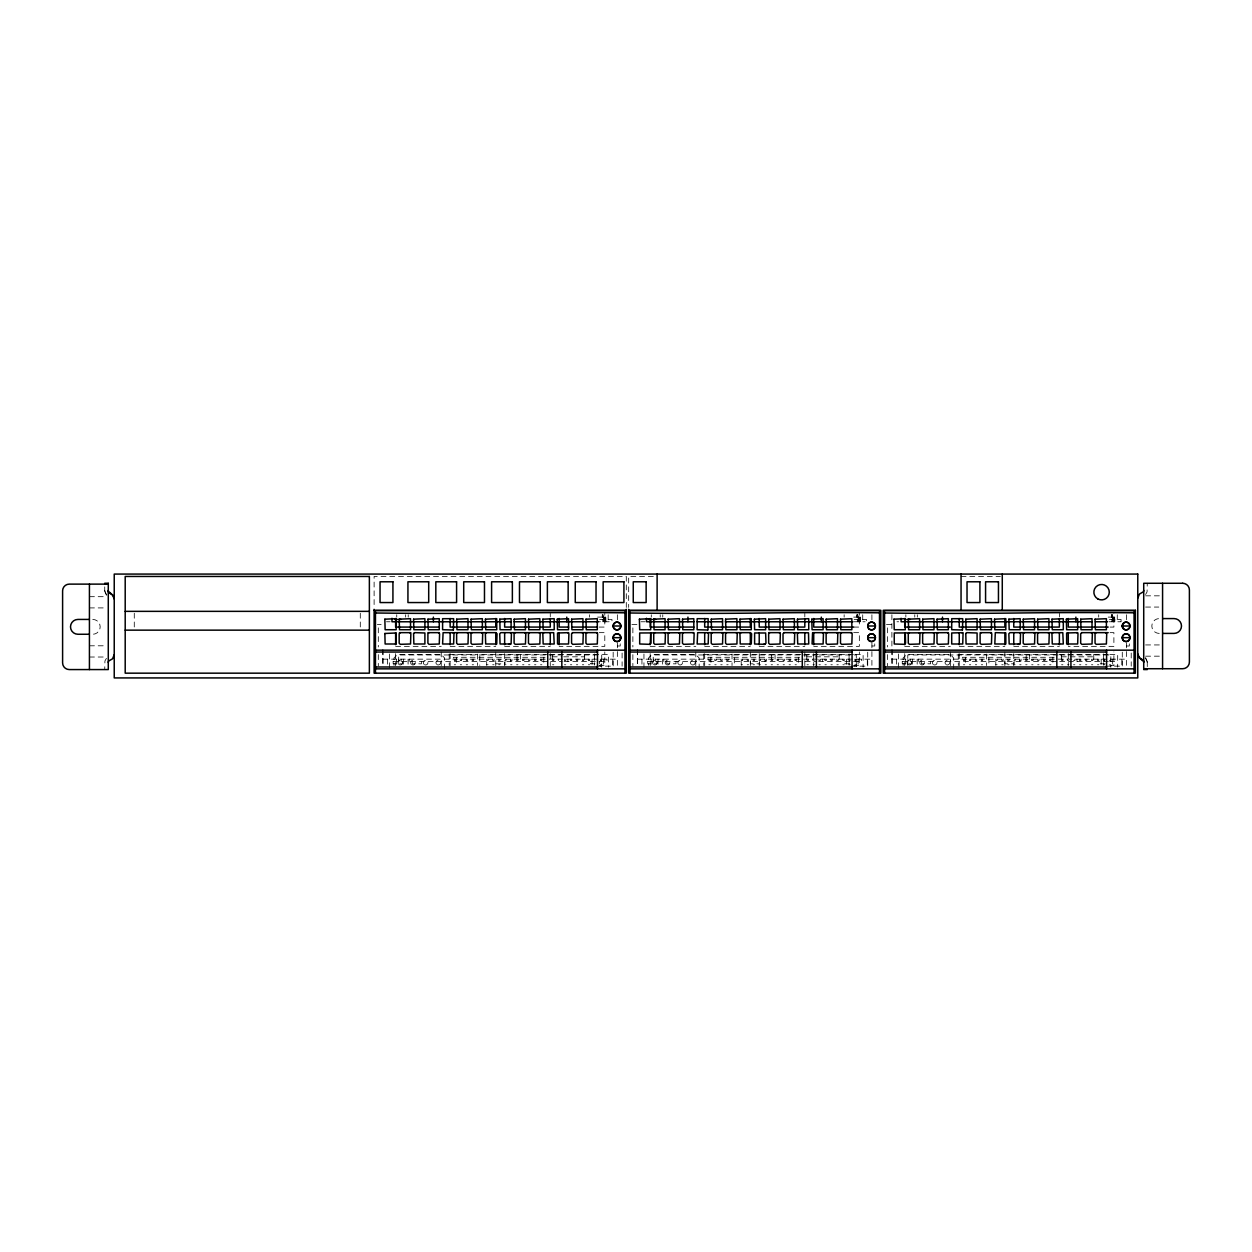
<?xml version="1.0" encoding="UTF-8"?>
<svg xmlns="http://www.w3.org/2000/svg" width="1252" height="1252" viewBox="0 0 1252 1252"><rect width="100%" height="100%" fill="white"/><g stroke="black" fill="none" stroke-linecap="round" stroke-linejoin="round"><path stroke-width="0.75" stroke-dasharray="5 3.75" d="M106.42 658.364L104.933 660.946L104.73 669.57M1145.58 594.497L1147.067 591.899L1147.27 583.275M653.325 576.452L628.676 576.452L628.676 607.408M961.051 576.452L1000.395 576.452M1145.596 595.827L1162.576 595.827M89.424 596.688L106.404 596.688M1145.596 607.063L1158.804 607.063M89.424 607.909L106.404 607.909M597.564 617.111L605.858 617.111L605.858 621.774M853.661 617.111L860.421 617.111L860.421 621.774M1108.223 617.111L1114.969 617.111L1114.812 621.774M599.583 619.443L611.962 619.443L611.962 621.774L598.425 621.774M854.13 619.443L866.509 619.443L866.509 621.774M1109.413 619.443L1121.056 619.443L1121.056 621.774M386.477 621.774L390.154 621.774M641.024 621.774L645.187 621.774M854.13 621.774L865.163 621.774M896.948 621.774L898.639 621.774M1109.1 621.774L1120.947 621.774M377.353 624.576L381.156 624.576M631.916 624.576L637.612 624.576M886.463 624.576L892.16 624.576M599.082 627.08L604.794 627.08L604.794 613.355M853.645 627.08L859.341 627.08L859.341 613.355M1110.086 627.08L1113.889 627.08L1113.889 613.355M599.082 632.651L604.794 632.651L604.794 646.361L559.174 646.361M853.645 632.651L859.341 632.651L859.341 646.361L813.722 646.361M1110.086 632.651L1113.889 632.651L1113.889 646.361L1068.269 646.361M1145.596 644.937L1162.576 644.937M89.424 645.797L106.404 645.797M617.361 646.001L620.21 646.001L620.21 642.37M871.908 646.001L874.757 646.001L874.757 642.37M1126.471 646.001L1129.32 646.001L1129.32 642.37M395.632 646.361L441.236 646.361M450.141 646.361L495.761 646.361M504.65 646.361L550.27 646.361M650.179 646.361L695.799 646.361M704.688 646.361L750.308 646.361M759.213 646.361L804.817 646.361M904.726 646.361L950.346 646.361M959.251 646.361L1004.855 646.361M1013.76 646.361L1059.38 646.361M449.202 654.483L477.482 654.483M548.079 654.483L479.782 654.483L479.782 665.391M549.878 654.483L608.566 654.483L608.566 667.206M703.749 654.483L732.029 654.483M853.363 654.483L734.329 654.483L734.329 665.391M855.319 654.483L863.113 654.483L863.113 667.206M958.296 654.483L986.592 654.483M1107.91 654.483L988.892 654.483L988.892 665.391M1109.867 654.483L1117.676 654.483L1117.676 667.206M597.83 654.952L398.668 654.952L398.668 665.548M817.227 654.952L653.215 654.952L653.215 665.548M819.184 654.952L856.29 654.952L856.29 667.3M1058.112 654.952L907.778 654.952L907.778 665.548M1060.068 654.952L1110.837 654.952L1110.837 667.3M1145.596 656.173L1162.576 656.173M552.226 656.815L561.772 656.815M563.682 656.815L584.653 656.815M806.789 656.815L839.216 656.815M1061.336 656.815L1093.763 656.815M89.424 657.018L106.404 657.018M545.136 657.284L453.427 657.284L453.427 659.162M799.684 657.284L707.99 657.284L707.99 659.162M1054.231 657.284L962.538 657.284L962.538 659.162M382.783 659.162L617.361 659.162M637.346 659.162L871.908 659.162M891.893 659.162L1126.471 659.162M504.619 660.555L505.996 660.555L505.996 659.162M510.597 660.555L511.974 660.555L511.974 659.162M601.664 660.555L600.287 660.555L600.287 659.162M765.16 660.555L766.537 660.555L766.537 659.162M814.363 660.555L812.986 660.555L812.986 659.162M850.249 660.555L848.856 660.555L848.856 659.162M1013.729 660.555L1015.106 660.555L1015.106 659.162M1068.911 660.555L1067.533 660.555L1067.533 659.162M1073.512 660.555L1074.905 660.555L1074.905 659.162M1109.397 660.555L1110.774 660.555L1110.774 659.162M393.112 661.494L562.258 661.494M564.057 661.494L606.985 661.494L606.985 659.162M647.66 661.494L803.268 661.494M805.146 661.494L816.82 661.494M818.605 661.494L861.533 661.494L861.533 659.162M902.207 661.494L1057.83 661.494M1059.693 661.494L1108.302 661.494M1109.71 661.494L1116.08 661.494L1116.08 659.162M495.839 663.826L505.025 663.826L505.025 661.494M594.95 663.826L590.349 663.826L590.349 661.494M599.395 663.826L599.552 661.494M849.498 663.826L844.897 663.826L844.897 661.494M1105.25 663.826L1099.459 663.826L1099.459 661.494M454.257 664.765L455.634 664.765M460.235 664.765L461.612 664.765M466.213 664.765L467.591 664.765M472.192 664.765L473.569 664.765M486.684 664.765L488.061 664.765M492.662 664.765L494.039 664.765M498.64 664.765L500.017 664.765M504.619 664.765L505.996 664.765M510.597 664.765L511.974 664.765M516.575 664.765L517.952 664.765M522.553 664.765L523.946 664.765M528.532 664.765L529.925 664.765M534.51 664.765L535.903 664.765M540.504 664.765L541.881 664.765M552.461 664.765L553.838 664.765M564.417 664.765L565.794 664.765M570.396 664.765L571.773 664.765M576.374 664.765L577.751 664.765M582.352 664.765L583.729 664.765M588.33 664.765L589.708 664.765M601.664 664.765L600.287 664.765L600.287 666.158M708.804 664.765L710.197 664.765M714.782 664.765L716.175 664.765M720.761 664.765L722.154 664.765M726.755 664.765L728.132 664.765M741.231 664.765L742.608 664.765M747.209 664.765L748.602 664.765M753.188 664.765L754.58 664.765M759.166 664.765L760.559 664.765M765.16 664.765L766.537 664.765M771.138 664.765L772.515 664.765M777.116 664.765L778.494 664.765M783.095 664.765L784.472 664.765M789.073 664.765L790.45 664.765M795.051 664.765L796.428 664.765M807.008 664.765L808.385 664.765M812.986 664.765L814.363 664.765M818.964 664.765L820.342 664.765M824.943 664.765L826.32 664.765M830.921 664.765L832.298 664.765M836.899 664.765L838.277 664.765M842.878 664.765L844.255 664.765M848.856 664.765L850.249 664.765M963.367 664.765L964.744 664.765M969.345 664.765L970.723 664.765M975.324 664.765L976.701 664.765M981.302 664.765L982.679 664.765M995.794 664.765L997.171 664.765M1001.772 664.765L1003.149 664.765M1007.75 664.765L1009.128 664.765M1013.729 664.765L1015.106 664.765M1019.707 664.765L1021.084 664.765M1025.685 664.765L1027.063 664.765M1031.664 664.765L1033.041 664.765M1037.642 664.765L1039.019 664.765M1043.62 664.765L1044.997 664.765M1049.599 664.765L1050.976 664.765M1061.555 664.765L1062.932 664.765M1067.533 664.765L1068.911 664.765M1073.512 664.765L1074.905 664.765M1079.49 664.765L1080.883 664.765M1085.468 664.765L1086.861 664.765M1091.462 664.765L1092.839 664.765M1097.441 664.765L1098.818 664.765M1103.419 664.765L1104.796 664.765M1109.397 664.765L1110.774 664.765L1110.774 666.158M599.082 665.657L604.794 665.657L604.794 651.932M853.645 665.657L859.341 665.657L859.341 651.932M1110.086 665.657L1113.889 665.657L1113.889 651.932M596.656 666.158L612.76 666.158L612.76 659.162M851.219 666.158L867.307 666.158L867.307 659.162M1105.766 666.158L1121.87 666.158L1121.87 659.162M1145.58 657.503L1147.27 662.449M1145.58 658.364L1147.067 660.946M106.42 594.497L104.933 591.899M106.42 595.342L104.73 590.396M1147.27 661.604L1147.27 666.94M1131.213 653.028L1131.213 666.158M1126.471 614.763L1126.471 620.554M1126.471 642.808L1126.471 667.441M1122.277 652.151L1122.277 667.441M1117.269 614.763L1117.269 621.774M1114.687 617.111L1114.546 621.774M1114.358 617.111L1114.343 621.774M1114.139 617.111L1114.139 621.774M1113.623 617.111L1113.638 621.774M1113.341 617.111L1113.325 621.774M1113.012 617.111L1113.012 621.774M1112.668 617.111L1112.668 621.774M1112.668 659.162L1112.668 666.158M1112.418 614.763L1112.512 617.111M1112.261 617.111L1112.152 614.763L1111.901 617.111M1111.854 619.443L1111.854 621.774M1111.745 614.763L1111.729 617.111M1111.573 614.763L1111.353 617.111M1110.336 659.162L1110.336 661.494M1104.796 659.162L1104.796 660.555L1103.419 660.555L1103.419 659.162M1104.233 659.162L1104.076 661.494M1103.638 653.904L1103.638 665.109M1101.165 659.162L1101.165 664.405M1098.818 659.162L1098.818 660.555L1097.441 660.555L1097.441 659.162M1098.708 614.763L1098.708 617.111M1093.763 654.483L1093.763 659.162M1092.839 659.162L1092.839 660.555L1091.462 660.555L1091.462 659.162M1086.861 659.162L1086.861 660.555L1085.468 660.555L1085.468 659.162M1080.883 659.162L1080.883 660.555L1079.49 660.555L1079.49 659.162M1076.986 659.162L1076.986 661.494M1068.269 653.638L1068.269 665.657M1062.932 659.162L1062.932 660.555L1061.555 660.555L1061.555 659.162M1061.336 654.483L1061.336 659.162M1059.38 613.355L1059.38 616.782M1052.869 657.284L1052.869 664.342M1050.976 659.162L1050.976 660.555L1049.599 660.555L1049.599 659.162M1044.997 659.162L1044.997 660.555L1043.62 660.555L1043.62 659.162M1039.019 659.162L1039.019 660.555L1037.642 660.555L1037.642 659.162M1033.041 659.162L1033.041 660.555L1031.664 660.555L1031.664 659.162M1029.598 654.483L1029.598 659.162M1027.063 659.162L1027.063 660.555L1025.685 660.555L1025.685 659.162M1026.155 654.483L1026.155 659.162M1021.084 659.162L1021.084 660.555L1019.707 660.555L1019.707 659.162M1019.504 659.162L1019.504 661.494M1014.136 661.494L1014.136 663.826L1004.933 663.826L1004.933 661.494M1013.76 653.638L1013.76 665.657M1009.128 659.162L1009.128 660.555L1007.75 660.555L1007.75 659.162M1004.855 651.932L1004.855 665.657M1003.149 659.162L1003.149 660.555L1001.772 660.555L1001.772 659.162M997.171 659.162L997.171 660.555L995.794 660.555L995.794 659.162M995.794 661.494L995.794 665.391M986.592 654.06L986.592 665.532M982.679 659.162L982.679 660.555L981.302 660.555L981.302 659.162M976.701 659.162L976.701 660.555L975.324 660.555L975.324 659.162M970.723 659.162L970.723 660.555L969.345 660.555L969.345 659.162M965.48 657.284L965.48 664.342M964.744 659.162L964.744 660.555L963.367 660.555L963.367 659.162M959.251 653.638L959.251 665.657M958.296 654.06L958.296 665.532M953.695 669.006L953.695 657.989L950.252 654.483L906.558 654.483L903.115 657.989L903.115 665.328M950.503 659.162L950.503 661.494M950.346 651.932L950.346 665.657M930.549 661.494L930.549 663.826L921.347 663.826L921.347 661.494M918.311 659.162L918.311 661.494M917.325 614.763L917.325 617.111M917.184 659.162L917.184 664.405M914.774 614.763L914.774 617.111M912.598 659.162L912.598 666.158M911.472 661.494L911.472 663.826L902.269 663.826L902.207 659.162M910.267 659.162L910.267 661.494M907.966 659.162L907.966 661.494M905.853 614.763L905.853 617.111M905.697 659.162L905.697 664.405M904.726 653.638L904.726 665.657M898.513 654.013L898.513 668.975M896.495 659.162L896.495 666.158M892.16 649.851L892.16 665.391M891.893 614.763L891.893 648.411M891.893 649.506L891.893 665.532M887.418 627.847L887.418 646.971M887.418 654.608L887.418 666.08M871.908 614.763L871.908 620.554M871.908 642.808L871.908 667.441M867.714 652.151L867.714 667.441M862.722 614.763L862.722 621.774M860.343 617.111L860.14 621.774L859.983 617.111M859.795 617.111L859.811 621.774M859.592 617.111L859.592 621.774M859.075 617.111L859.075 621.774M858.778 617.111L858.778 621.774M858.465 617.111L858.465 621.774M858.121 617.111L858.121 621.774M858.121 659.162L858.121 666.158M857.917 614.763L857.949 617.111M857.698 614.763L857.604 617.111M857.495 614.763L857.354 617.111M857.307 619.443L857.307 621.774M857.025 614.763L857.01 617.111M856.822 614.763L856.806 617.111M856.227 659.162L856.227 660.555L854.834 660.555L854.834 659.162M856.227 666.158L856.227 664.765L854.834 664.765L854.834 666.158M855.789 659.162L855.789 661.494M849.529 659.162L849.685 661.494M849.075 653.904L849.075 665.109M846.618 659.162L846.618 664.405M844.255 659.162L844.255 660.555L842.878 660.555L842.878 659.162M844.145 614.763L844.145 617.111M839.216 654.483L839.216 659.162M838.277 659.162L838.277 660.555L836.899 660.555L836.899 659.162M832.298 659.162L832.298 660.555L830.921 660.555L830.921 659.162M826.32 659.162L826.32 660.555L824.943 660.555L824.943 659.162M822.439 659.162L822.439 661.494M820.342 659.162L820.342 660.555L818.964 660.555L818.964 659.162M813.722 653.638L813.722 665.657M808.385 659.162L808.385 660.555L807.008 660.555L807.008 659.162M806.789 654.483L806.789 659.162M804.817 613.355L804.817 616.782M804.817 651.932L804.817 665.657M798.322 657.284L798.322 664.342M796.428 659.162L796.428 660.555L795.051 660.555L795.051 659.162M790.45 659.162L790.45 660.555L789.073 660.555L789.073 659.162M784.472 659.162L784.472 660.555L783.095 660.555L783.095 659.162M778.494 659.162L778.494 660.555L777.116 660.555L777.116 659.162M775.051 654.483L775.051 659.162M772.515 659.162L772.515 660.555L771.138 660.555L771.138 659.162M771.592 654.483L771.592 659.162M764.941 659.162L764.941 661.494M760.559 659.162L760.559 660.555L759.166 660.555L759.166 659.162M759.588 661.494L759.588 663.826L750.386 663.826L750.386 661.494M759.213 653.638L759.213 665.657M754.58 659.162L754.58 660.555L753.188 660.555L753.188 659.162M750.308 651.932L750.308 665.657M748.602 659.162L748.602 660.555L747.209 660.555L747.209 659.162M742.608 659.162L742.608 660.555L741.231 660.555L741.231 659.162M741.231 661.494L741.231 665.391M732.029 654.06L732.029 665.532M728.132 659.162L728.132 660.555L726.755 660.555L726.755 659.162M722.154 659.162L722.154 660.555L720.761 660.555L720.761 659.162M716.175 659.162L716.175 660.555L714.782 660.555L714.782 659.162M710.933 657.284L710.933 664.342M710.197 659.162L710.197 660.555L708.804 660.555L708.804 659.162M704.688 653.638L704.688 665.657M703.749 654.06L703.749 665.532M699.148 669.006L699.148 657.989L695.705 654.483L652.01 654.483L648.552 657.989L648.552 665.328M695.955 659.162L695.955 661.494M695.799 651.932L695.799 665.657M675.986 661.494L675.986 663.826L666.8 663.826L666.8 661.494M663.763 659.162L663.763 661.494M662.762 614.763L662.762 617.111M662.637 659.162L662.637 664.405M660.227 614.763L660.227 617.111M658.036 659.162L658.036 666.158M656.924 661.494L656.924 663.826L647.722 663.826L647.66 659.162M655.704 659.162L655.704 661.494M653.403 659.162L653.403 661.494M651.29 614.763L651.29 617.111M651.134 659.162L651.134 664.405M650.179 653.638L650.179 665.657M643.951 654.013L643.951 668.975M641.947 659.162L641.947 666.158M637.612 649.851L637.612 665.391M637.346 649.506L637.346 665.532M632.87 627.847L632.87 646.971M632.87 654.608L632.87 666.08M626.297 607.408L626.297 576.452L374.113 576.452L374.113 607.408M622.103 653.028L622.103 666.158M617.361 614.763L617.361 620.554M617.361 642.808L617.361 667.441M613.167 652.151L613.167 667.441M608.159 614.763L608.159 621.774M605.577 617.111L605.702 621.774M605.436 617.111L605.436 621.774M605.045 617.111L605.248 621.774M604.528 617.111L604.528 621.774M604.231 617.111L604.231 621.774M603.902 617.111L603.902 621.774M603.558 621.774L603.245 614.763M603.558 659.162L603.558 666.158M603.041 614.763L603.167 617.111M602.932 617.111L602.791 614.763L602.462 617.111M602.76 619.443L602.76 621.774M602.275 614.763L602.259 617.111M601.727 654.952L601.727 667.3M601.226 659.162L601.226 661.494M594.528 653.904L594.528 665.109M594.309 659.162L594.309 660.555M592.071 659.162L592.071 664.405M589.708 659.162L589.708 660.555L588.33 660.555L588.33 659.162M589.598 614.763L589.598 617.111M584.653 654.483L584.653 659.162M583.729 659.162L583.729 660.555L582.352 660.555L582.352 659.162M577.751 659.162L577.751 660.555L576.374 660.555L576.374 659.162M571.773 659.162L571.773 660.555L570.396 660.555L570.396 659.162M567.892 659.162L567.892 661.494M565.794 659.162L565.794 660.555L564.417 660.555L564.417 659.162M558.439 659.162L558.439 660.555M553.838 659.162L553.838 660.555L552.461 660.555L552.461 659.162M552.226 654.483L552.226 659.162M550.27 613.355L550.27 616.782M550.27 653.638L550.27 665.657M543.775 657.284L543.775 664.342M541.881 659.162L541.881 660.555L540.504 660.555L540.504 659.162M535.903 659.162L535.903 660.555L534.51 660.555L534.51 659.162M529.925 659.162L529.925 660.555L528.532 660.555L528.532 659.162M523.946 659.162L523.946 660.555L522.553 660.555L522.553 659.162M520.488 654.483L520.488 659.162M517.952 659.162L517.952 660.555L516.575 660.555L516.575 659.162M517.045 654.483L517.045 659.162M510.597 659.162L510.393 661.494M504.65 653.638L504.65 665.657M500.017 659.162L500.017 660.555L498.64 660.555L498.64 659.162M495.761 651.932L495.761 665.657M494.039 659.162L494.039 660.555L492.662 660.555L492.662 659.162M488.061 659.162L488.061 660.555L486.684 660.555L486.684 659.162M486.684 661.494L486.684 665.391M477.482 654.06L477.482 665.532M473.569 659.162L473.569 660.555L472.192 660.555L472.192 659.162M467.591 659.162L467.591 660.555L466.213 660.555L466.213 659.162M461.612 659.162L461.612 660.555L460.235 660.555L460.235 659.162M456.385 657.284L456.385 664.342M455.634 659.162L455.634 660.555L454.257 660.555L454.257 659.162M450.141 653.638L450.141 665.657M449.202 654.06L449.202 665.532M444.601 669.006L444.601 657.989L441.142 654.483L397.447 654.483L394.004 657.989L394.004 665.328M441.236 651.932L441.236 665.657M421.439 661.494L421.439 663.826L412.237 663.826L412.237 661.494M409.201 659.162L409.201 661.494M408.215 614.763L408.215 617.111M408.089 659.162L408.089 664.405M405.664 614.763L405.664 617.111M403.488 659.162L403.488 666.158M402.362 661.494L402.362 663.826L393.159 663.826L393.112 659.162M401.156 659.162L401.156 661.494M398.856 659.162L398.856 661.494M396.743 614.763L396.743 617.111M396.587 659.162L396.587 664.405M395.632 653.638L395.632 665.657M389.403 654.013L389.403 668.975M387.384 659.162L387.384 666.158M383.049 649.851L383.049 665.391M382.783 649.506L382.783 665.532M378.307 627.847L378.307 646.971M378.307 654.608L378.307 666.08M360.294 613.23L360.294 628.269M134.277 613.23L134.277 628.269M104.73 586.844L104.73 591.241M92.758 619.427A7.418 7.418 0 0 1 100.176 626.845A7.418 7.418 0 0 1 92.758 634.263M1159.242 633.418A7.418 7.418 0 0 1 1151.824 626A7.418 7.418 0 0 1 1159.242 618.582M920.924 664.671A2.316 2.316 0 0 0 924.399 662.652A2.316 2.316 0 0 0 920.924 660.649A2.316 2.316 0 0 0 920.924 664.671M933.569 664.671A2.316 2.316 0 0 0 937.044 662.652A2.316 2.316 0 0 0 933.569 660.649A2.316 2.316 0 0 0 933.569 664.671M946.215 664.671A2.316 2.316 0 0 0 949.705 662.652A2.316 2.316 0 0 0 946.215 660.649A2.316 2.316 0 0 0 946.215 664.671M908.279 664.671A2.316 2.316 0 0 0 911.753 662.652A2.316 2.316 0 0 0 908.279 660.649A2.316 2.316 0 0 0 908.279 664.671M666.377 664.671A2.316 2.316 0 0 0 669.851 662.652A2.316 2.316 0 0 0 666.377 660.649A2.316 2.316 0 0 0 666.377 664.671M679.022 664.671A2.316 2.316 0 0 0 682.496 662.652A2.316 2.316 0 0 0 679.022 660.649A2.316 2.316 0 0 0 679.022 664.671M691.667 664.671A2.316 2.316 0 0 0 695.142 662.652A2.316 2.316 0 0 0 691.667 660.649A2.316 2.316 0 0 0 691.667 664.671M653.716 664.671A2.316 2.316 0 0 0 657.206 662.652A2.316 2.316 0 0 0 653.716 660.649A2.316 2.316 0 0 0 653.716 664.671M411.814 664.671A2.316 2.316 0 0 0 415.288 662.652A2.316 2.316 0 0 0 411.814 660.649A2.316 2.316 0 0 0 411.814 664.671M424.459 664.671A2.316 2.316 0 0 0 427.949 662.652A2.316 2.316 0 0 0 424.459 660.649A2.316 2.316 0 0 0 424.459 664.671M437.12 664.671A2.316 2.316 0 0 0 440.594 662.652A2.316 2.316 0 0 0 437.12 660.649A2.316 2.316 0 0 0 437.12 664.671M399.169 664.671A2.316 2.316 0 0 0 402.643 662.652A2.316 2.316 0 0 0 399.169 660.649A2.316 2.316 0 0 0 399.169 664.671"/><path stroke-width="1.5" d="M114.229 654.718L112.539 658.802L109.941 660.305A2.222 2.222 0 0 0 108.282 662.449M620.867 626L620.35 627.925A3.881 3.85 -90 0 1 614.529 628.973A3.881 3.85 -90 0 1 614.529 623.027A3.881 3.85 -90 0 1 620.335 624.075L620.867 626L613.151 626M620.867 637.675L620.35 639.615A3.881 3.85 -90 0 1 614.529 640.664A3.881 3.85 -90 0 1 614.529 634.701A3.881 3.85 -90 0 1 620.335 635.766L620.867 637.675L613.151 637.675M875.414 626L874.898 627.925A3.881 3.85 -90 0 1 869.076 628.973A3.881 3.85 -90 0 1 869.076 623.027A3.881 3.85 -90 0 1 874.898 624.075L875.414 626L867.714 626M875.414 637.675L874.898 639.615A3.881 3.85 -90 0 1 869.076 640.664A3.881 3.85 -90 0 1 869.076 634.701A3.881 3.85 -90 0 1 874.898 635.766L875.414 637.675L867.714 637.675M1129.977 626L1129.461 627.925A3.881 3.85 -90 0 1 1123.639 628.973A3.881 3.85 -90 0 1 1123.639 623.027A3.881 3.85 -90 0 1 1129.445 624.075L1129.977 626L1122.262 626M1129.977 637.675L1129.461 639.615A3.881 3.85 -90 0 1 1123.639 640.664A3.881 3.85 -90 0 1 1123.639 634.701A3.881 3.85 -90 0 1 1129.445 635.766L1129.977 637.675L1122.262 637.675M1137.771 598.143L1139.461 594.043L1142.059 592.54A2.222 2.222 0 0 0 1143.718 590.396M453.396 629.897L453.631 618.691L442.598 618.691L442.598 629.725L453.13 630.006M486.48 632.651L485.369 633.762L485.698 643.997L496.731 643.997L497.06 633.762L495.948 632.651L443.098 632.683L442.598 643.997L453.631 643.997L453.96 633.762L452.848 632.651M707.943 629.897L708.178 618.691L697.145 618.691L697.145 629.725L707.677 630.006M741.043 632.651L739.932 633.762L740.245 643.997L751.278 643.997L751.607 633.762L750.496 632.651L697.646 632.683L697.145 643.997L708.178 643.997L708.507 633.762L707.396 632.651M962.506 629.897L962.725 618.691L951.708 618.691L951.708 629.725L962.24 630.006M963.054 632.651L951.708 632.98L951.708 643.997L962.725 643.997L963.054 633.762L961.943 632.651M572.68 632.651L571.569 633.762L571.569 643.215L572.68 644.326L582.931 643.997L583.26 633.762L582.149 632.651M784.143 632.651L783.032 633.762L783.032 643.215L784.143 644.326L794.378 643.997L794.707 633.762L793.596 632.651M995.309 632.683L994.808 643.997L1005.826 643.997L1005.826 632.98L995.59 632.651M400.28 632.651L399.169 633.762L399.169 643.215L400.28 644.326L410.531 643.997L410.859 633.762L409.733 632.651M429.013 632.651L427.902 633.762L427.902 643.215L429.013 644.326L439.264 643.997L439.593 633.762L438.482 632.651M457.747 632.651L456.636 633.762L456.636 643.215L457.747 644.326L467.998 643.997L468.326 633.762L467.215 632.651M472.114 632.651L471.002 633.762L471.002 643.215L472.114 644.326L482.364 643.997L482.693 633.762L481.582 632.651M515.214 632.651L514.102 633.762L514.102 643.215L515.214 644.326L525.464 643.997L525.793 633.762L524.682 632.651M529.58 632.651L528.469 633.762L528.469 643.215L529.58 644.326L539.831 643.997L540.16 633.762L539.049 632.651M543.947 632.651L542.836 633.762L543.165 643.997L554.198 643.997L553.697 632.683L500.847 632.651L499.736 633.762L500.064 643.997L511.098 643.997L511.426 633.762L510.315 632.651M587.047 632.651L585.936 633.762L585.936 643.215L587.047 644.326L597.298 643.997L597.627 633.762L596.515 632.651M654.843 632.651L653.732 633.762L653.732 643.215L654.843 644.326L665.078 643.997L665.407 633.762L664.296 632.651M669.21 632.651L668.098 633.762L668.098 643.215L669.21 644.326L679.445 643.997L679.773 633.762L678.662 632.651M683.576 632.651L682.465 633.762L682.465 643.215L683.576 644.326L693.811 643.997L694.14 633.762L693.029 632.651M712.31 632.651L711.199 633.762L711.199 643.215L712.31 644.326L722.545 643.997L722.873 633.762L721.762 632.651M726.676 632.651L725.565 633.762L725.565 643.215L726.676 644.326L736.912 643.997L737.24 633.762L736.129 632.651M769.777 632.651L768.665 633.762L768.665 643.215L769.777 644.326L780.012 643.997L780.34 633.762L779.229 632.651M798.51 632.651L797.399 633.762L797.712 643.997L808.745 643.997L808.51 632.792L783.924 632.651M827.243 632.651L826.132 633.762L826.132 643.215L827.243 644.326L837.478 643.997L837.807 633.762L836.696 632.651M841.61 632.651L840.499 633.762L840.499 643.215L841.61 644.326L851.845 643.997L852.174 633.762L851.063 632.651M764.862 644.326L765.974 643.215L765.645 632.98L754.612 632.98L754.612 643.997L764.862 644.326L763.517 644.326M909.39 632.651L908.279 633.762L908.279 643.215L909.39 644.326L919.625 643.997L919.954 633.762L918.843 632.651M923.757 632.651L922.646 633.762L922.646 643.215L923.757 644.326L933.992 643.997L934.321 633.762L933.209 632.651M938.124 632.651L937.012 633.762L937.012 643.215L938.124 644.326L948.359 643.997L948.687 633.762L947.576 632.651M981.224 632.651L980.113 633.762L980.113 643.215L981.224 644.326L991.459 643.997L991.787 633.762L990.676 632.651M1024.324 632.651L1023.213 633.762L1023.213 643.215L1024.324 644.326L1034.559 643.997L1034.888 633.762L1033.776 632.651M1038.69 632.651L1037.579 633.762L1037.579 643.215L1038.69 644.326L1048.926 643.997L1049.254 633.762L1048.143 632.651M1053.057 632.651L1051.946 633.762L1052.275 643.997L1063.292 643.997L1062.807 632.683L1009.957 632.651L1008.846 633.762L1009.175 643.997L1020.192 643.997L1020.521 633.762L1019.41 632.651M1081.791 632.651L1080.679 633.762L1080.679 643.215L1081.791 644.326L1092.026 643.997L1092.354 633.762L1091.243 632.651M1096.157 632.651L1095.046 633.762L1095.046 643.215L1096.157 644.326L1106.392 643.997L1106.721 633.762L1105.61 632.651M374.113 610.272L626.297 610.272M628.676 610.272L880.845 610.272L880.845 673.169L628.676 673.169L628.676 609.333M125.2 611.352L369.371 611.352M1162.951 618.582L1174.079 618.582A7.418 7.418 0 0 1 1181.497 626A7.418 7.418 0 0 1 1174.079 633.418L1162.951 633.418M89.048 619.427L77.921 619.427A7.418 7.418 0 0 0 70.503 626.845A7.418 7.418 0 0 0 77.921 634.263L89.048 634.263M395.241 619.443L397.62 619.443M398.731 619.443L401.031 619.443M648.677 619.443L652.182 619.443M653.278 619.443L655.578 619.443M906.73 619.443L910.141 619.443M511.113 621.774L391.986 621.774L391.986 618.269M514.102 621.774L598.425 621.774M693.921 621.774L646.548 621.774L646.548 618.269M697.176 621.774L722.498 621.774M725.299 621.774L852.972 621.774M1091.947 621.774L901.096 621.774L901.096 618.269M1095.422 621.774L1107.535 621.774M439.342 627.08L395.632 627.08L395.632 618.504M568.674 627.08L559.174 627.08L559.174 618.504M572.477 627.08L597.188 627.08M693.89 627.08L650.179 627.08L650.179 618.504M853.645 627.08L813.722 627.08L813.722 618.504M950.346 627.08L904.726 627.08L904.726 618.504M1108.192 627.08L1068.269 627.08L1068.269 618.504M125.2 630.147L369.371 630.147M399.435 632.651L410.828 632.651M427.934 632.651L439.342 632.651M568.674 632.651L557.531 632.98L557.531 643.997L568.564 643.997L568.893 633.762L567.782 632.651M572.477 632.651L597.188 632.651M693.89 632.651L639.678 632.98L639.678 643.997L649.929 644.326L651.04 643.215L650.711 632.98L650.179 644.655M768.712 632.651L780.121 632.651M851.736 632.651L812.579 632.683L812.078 643.997L823.112 643.997L823.44 633.762L822.329 632.651M948.453 632.651L894.241 632.98L894.241 643.997L904.476 644.326L905.587 643.215L905.259 632.98L904.726 644.655M980.159 632.651L991.553 632.651M1077.784 632.651L1066.641 632.98L1066.641 643.997L1077.659 643.997L1077.988 633.762L1076.877 632.651M1081.587 632.651L1108.192 632.651M375.459 650.164L624.951 650.164M630.006 650.164L879.499 650.164M884.569 650.164L1134.062 650.164M375.459 652.026L597.611 652.026M630.006 652.026L852.174 652.026M884.569 652.026L1106.721 652.026M375.459 666.987L597.611 666.987M630.006 666.987L852.174 666.987M884.569 666.987L1106.721 666.987M375.459 668.85L624.951 668.85M630.006 668.85L879.499 668.85M884.569 668.85L1134.062 668.85M1134.062 612.807L1129.523 612.76A303.626 17.199 0 0 0 1018.064 612.995A303.626 17.199 0 0 1 884.569 612.995M879.499 612.807L874.976 612.76A303.626 17.199 0 0 0 763.517 612.995A303.626 17.199 0 0 1 630.006 612.995M624.951 612.807L620.429 612.76A303.626 17.199 0 0 0 508.969 612.995A303.626 17.199 0 0 1 375.459 612.995M1018.064 644.326L1019.41 644.342M508.969 644.326L510.315 644.342M1137.974 656.204L1142.059 660.305A2.222 2.222 0 0 1 1143.718 662.449M114.026 596.641L109.941 592.54A2.222 2.222 0 0 1 108.282 590.396M1137.771 653.857L1139.461 657.957L1142.059 659.46A2.222 2.222 0 0 1 1143.718 661.604M114.229 598.988L112.539 594.888L109.941 593.401A2.222 2.222 0 0 1 108.282 591.241M1162.576 583.275L1162.576 668.725M1134.062 673.169L1134.062 610.679L884.569 610.679L884.569 673.169M1106.596 650.164L1106.596 668.85M1075.875 617.111L1075.875 621.774M1070.929 652.026L1070.929 666.987M1068.269 632.651L1068.269 644.655M1059.38 618.504L1059.38 627.08L1013.76 627.08L1013.76 618.504M1059.38 632.651L1059.38 644.655M1056.829 652.026L1056.829 666.987M1013.76 632.651L1013.76 644.655M1004.855 618.504L1004.855 627.08L959.251 627.08L959.251 618.504M1004.855 632.651L1004.855 644.655M1002.273 574.073L1002.273 610.272M961.051 574.073L961.051 610.272M959.251 632.651L959.251 644.655M942.49 617.111L942.49 621.774M879.499 673.169L879.499 610.679L630.006 610.679L630.006 673.169M852.049 650.164L852.049 668.85M821.312 617.111L821.312 621.774M816.382 652.026L816.382 666.987M813.722 632.651L813.722 644.655M804.817 618.504L804.817 627.08L759.213 627.08L759.213 618.504M804.817 632.651L804.817 644.655M802.282 652.026L802.282 666.987M759.213 632.651L759.213 644.655M750.308 618.504L750.308 627.08L704.688 627.08L704.688 618.504M750.308 632.651L750.308 644.655M704.688 632.651L704.688 644.655M687.943 617.111L687.943 621.774M657.112 574.073L657.112 610.272M626.297 609.333L626.297 673.169L374.113 673.169L374.113 609.333M624.951 673.169L624.951 610.679L375.459 610.679L375.459 673.169M597.501 650.164L597.501 668.85M566.765 617.111L566.765 621.774M561.835 652.026L561.835 666.987M559.174 632.651L559.174 644.655M550.27 618.504L550.27 627.08L504.65 627.08L504.65 618.504M550.27 632.651L550.27 644.655M547.719 652.026L547.719 666.987M504.65 632.651L504.65 644.655M495.761 618.504L495.761 627.08L450.141 627.08L450.141 618.504M495.761 632.651L495.761 644.655M450.141 632.651L450.141 644.655M433.38 617.111L433.38 621.774M395.632 632.651L395.632 644.655M89.424 584.121L89.424 669.57M384.849 619.192L385.131 629.725L396.164 629.725L396.164 618.691L384.849 619.192M384.849 633.481L385.131 643.997L396.164 643.997L396.164 632.98L384.849 633.481M399.216 619.192L399.498 629.725L410.531 629.725L410.531 618.691L399.216 619.192M413.583 619.192L413.864 629.725L424.897 629.725L424.897 618.691L413.583 619.192M413.583 633.481L413.864 643.997L424.897 643.997L424.897 632.98L414.631 632.651L413.583 633.481M427.949 619.192L428.231 629.725L439.264 629.725L439.264 618.691L427.949 619.192M456.683 619.192L456.964 629.725L467.998 629.725L467.998 618.691L456.683 619.192M471.049 619.192L471.331 629.725L482.364 629.725L482.364 618.691L471.049 619.192M485.416 619.192L485.698 629.725L496.731 629.725L496.731 618.691L485.416 619.192M499.783 619.192L500.064 629.725L511.098 629.725L511.098 618.691L499.783 619.192M514.149 619.192L514.431 629.725L525.464 629.725L525.464 618.691L514.149 619.192M528.516 619.192L528.798 629.725L539.831 629.725L539.831 618.691L528.516 619.192M542.883 619.192L543.165 629.725L554.198 629.725L554.198 618.691L542.883 619.192M557.25 619.192L557.531 629.725L568.564 629.725L568.564 618.691L557.25 619.192M571.616 619.192L571.898 629.725L582.931 629.725L582.931 618.691L571.616 619.192M585.983 619.192L586.265 629.725L597.298 629.725L597.298 618.691L585.983 619.192M639.396 619.192L639.678 629.725L650.711 629.725L650.711 618.691L639.396 619.192M653.763 619.192L654.045 629.725L665.078 629.725L665.078 618.691L653.763 619.192M668.13 619.192L668.412 629.725L679.445 629.725L679.445 618.691L668.13 619.192M682.496 619.192L682.778 629.725L693.811 629.725L693.811 618.691L682.496 619.192M711.23 619.192L711.512 629.725L722.545 629.725L722.545 618.691L711.23 619.192M725.597 619.192L725.878 629.725L736.912 629.725L736.912 618.691L725.597 619.192M739.963 619.192L740.245 629.725L751.278 629.725L751.278 618.691L739.963 619.192M754.33 619.192L754.612 629.725L765.645 629.725L765.645 618.691L754.33 619.192M768.697 619.192L768.978 629.725L780.012 629.725L780.012 618.691L768.697 619.192M783.063 619.192L783.345 629.725L794.378 629.725L794.378 618.691L783.063 619.192M797.43 619.192L797.712 629.725L808.745 629.725L808.745 618.691L797.43 619.192M811.797 619.192L812.078 629.725L823.112 629.725L823.112 618.691L811.797 619.192M826.163 619.192L826.445 629.725L837.478 629.725L837.478 618.691L826.163 619.192M840.53 619.192L840.812 629.725L851.845 629.725L851.845 618.691L840.53 619.192M893.944 619.192L894.241 629.725L905.259 629.725L905.259 618.691L893.944 619.192M908.31 619.192L908.608 629.725L919.625 629.725L919.625 618.691L908.31 619.192M922.677 619.192L922.974 629.725L933.992 629.725L933.992 618.691L922.677 619.192M937.044 619.192L937.341 629.725L948.359 629.725L948.359 618.691L937.044 619.192M965.777 619.192L966.074 629.725L977.092 629.725L977.092 618.691L965.777 619.192M965.777 633.481L966.074 643.997L977.092 643.997L977.092 632.98L966.841 632.651L965.777 633.481M980.144 619.192L980.441 629.725L991.459 629.725L991.459 618.691L980.144 619.192M994.511 619.192L994.808 629.725L1005.826 629.725L1005.826 618.691L994.511 619.192M1008.877 619.192L1009.175 629.725L1020.192 629.725L1020.192 618.691L1008.877 619.192M1023.244 619.192L1023.541 629.725L1034.559 629.725L1034.559 618.691L1023.244 619.192M1037.611 619.192L1037.908 629.725L1048.926 629.725L1048.926 618.691L1037.611 619.192M1051.977 619.192L1052.275 629.725L1063.292 629.725L1063.292 618.691L1051.977 619.192M1066.344 619.192L1066.641 629.725L1077.659 629.725L1077.659 618.691L1066.344 619.192M1080.711 619.192L1081.008 629.725L1092.026 629.725L1092.026 618.691L1080.711 619.192M1095.077 619.192L1095.375 629.725L1106.392 629.725L1106.392 618.691L1095.077 619.192M1137.771 574.073L114.229 574.073L114.229 677.927L1137.771 677.927L1137.771 574.073M369.371 576.452L125.2 576.452L125.2 673.169L369.371 673.169L369.371 576.452M392.925 581.789L380.045 581.789L380.045 602.556L392.925 602.556L392.925 581.789M428.7 581.789L407.933 581.789L407.933 602.556L428.7 602.556L428.7 581.789M456.589 581.789L435.821 581.789L435.821 602.556L456.589 602.556L456.589 581.789M484.477 581.789L463.709 581.789L463.709 602.556L484.477 602.556L484.477 581.789M512.365 581.789L491.598 581.789L491.598 602.556L512.365 602.556L512.365 581.789M540.254 581.789L519.486 581.789L519.486 602.556L540.254 602.556L540.254 581.789M568.142 581.789L547.374 581.789L547.374 602.556L568.142 602.556L568.142 581.789M596.03 581.789L575.263 581.789L575.263 602.556L596.03 602.556L596.03 581.789M623.919 581.789L603.151 581.789L603.151 602.556L623.919 602.556L623.919 581.789M646.142 581.789L633.262 581.789L633.262 602.556L646.142 602.556L646.142 581.789M979.909 581.789L967.029 581.789L967.029 602.556L979.909 602.556L979.909 581.789M998.454 581.789L985.574 581.789L985.574 602.556L998.454 602.556L998.454 581.789M108.282 583.275L104.73 583.275L104.73 584.121L108.282 584.121L69.283 584.121A6.683 6.683 0 0 0 62.6 590.803L62.6 662.887A6.683 6.683 0 0 0 69.283 669.57L108.282 669.57L108.282 583.275M1182.717 583.275L1143.718 583.275L1143.718 669.57L1147.27 669.57L1147.27 668.725L1143.718 668.725L1182.717 668.725A6.683 6.683 0 0 0 1189.4 662.042L1189.4 589.958A6.683 6.683 0 0 0 1182.717 583.275M1135.408 610.272L883.223 610.272L883.223 673.169L1135.408 673.169L1135.408 610.272M1097.722 598.863A7.715 7.715 0 0 0 1109.288 592.18A7.715 7.715 0 0 0 1097.722 585.498A7.715 7.715 0 0 0 1097.722 598.863M1123.388 628.723A3.85 3.85 0 0 0 1129.836 627.002A3.85 3.85 0 0 0 1125.11 622.275A3.85 3.85 0 0 0 1123.388 628.723M1123.388 640.414A3.85 3.85 0 0 0 1129.836 638.677A3.85 3.85 0 0 0 1125.11 633.95A3.85 3.85 0 0 0 1123.388 640.414M868.841 628.723A3.85 3.85 0 0 0 875.289 627.002A3.85 3.85 0 0 0 870.563 622.275A3.85 3.85 0 0 0 868.841 628.723M868.841 640.414A3.85 3.85 0 0 0 875.289 638.677A3.85 3.85 0 0 0 870.563 633.95A3.85 3.85 0 0 0 868.841 640.414M614.278 628.723A3.85 3.85 0 0 0 620.742 627.002A3.85 3.85 0 0 0 616.015 622.275A3.85 3.85 0 0 0 614.278 628.723M614.278 640.414A3.85 3.85 0 0 0 620.742 638.677A3.85 3.85 0 0 0 616.015 633.95A3.85 3.85 0 0 0 614.278 640.414"/></g></svg>
